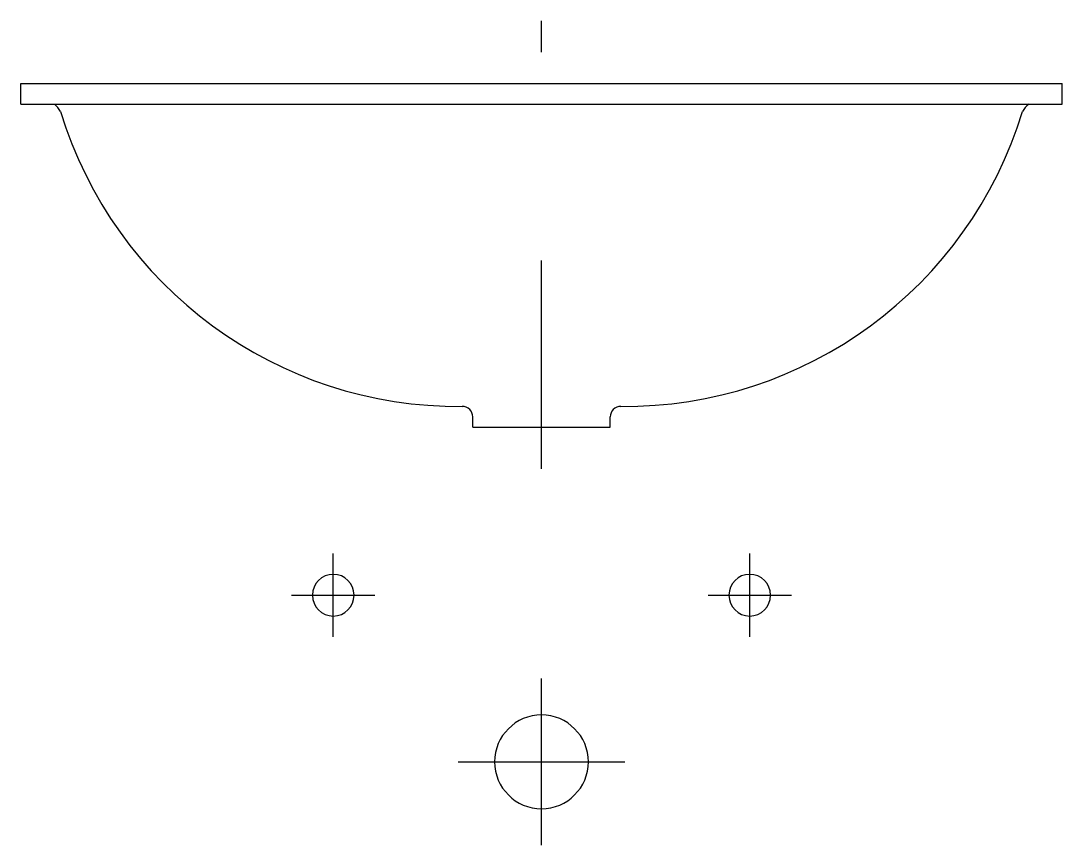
# Model space of a CAD drawing. Extents: x -996.696 to -996.196, y 895.444 to 895.84.
import ezdxf

# ---------------------------------------------------------------- set-up
doc = ezdxf.new("R2010")
doc.units = 0
doc.header["$LTSCALE"] = 0.2
doc.header["$MEASUREMENT"] = 0
doc.linetypes.add('AXES', pattern=[0.54, 0.3, -0.08, 0.08, -0.08])
doc.linetypes.add('CONTINU', pattern=[0])
doc.layers.get('0').update_dxf_attribs({"linetype": 'CONTINUOUS'})
doc.layers.add('DECA_EIXOS', color=5, linetype='AXES')

msp = doc.modelspace()

# ---------------------------------------------------------------- linework, layer by layer
at = {"linetype": 'CONTINU'}
for points in [[(-996.69617, 895.79952), (-996.69617, 895.80952)], [(-996.69617, 895.80952), (-996.19617, 895.80952)], [(-996.19617, 895.79952), (-996.19617, 895.80952)], [(-996.69617, 895.79952), (-996.19617, 895.79952)], [(-996.47917, 895.64452), (-996.47917, 895.64942)], [(-996.41317, 895.64452), (-996.41317, 895.64942)], [(-996.47917, 895.64452), (-996.41317, 895.64452)]]:
    msp.add_lwpolyline(points, dxfattribs=at)
for points in [[(-996.67712, 895.79598, 0.113737), (-996.68003, 895.79952, 0.113737)], [(-996.67712, 895.79598, 0.332091), (-996.48421, 895.65442)], [(-996.40813, 895.65442, 0.332091), (-996.21521, 895.79598)], [(-996.21219, 895.79952, 0.14017), (-996.21521, 895.79598)], [(-996.47917, 895.64942, 0.416612), (-996.48421, 895.65442)], [(-996.40813, 895.65442, 0.416917), (-996.41317, 895.64942)], [(-996.54617, 895.57383, 1), (-996.54617, 895.55383)], [(-996.54617, 895.55383, 1), (-996.54617, 895.57383)], [(-996.34617, 895.57383, 1), (-996.34617, 895.55383)], [(-996.34617, 895.55383, 1), (-996.34617, 895.57383)], [(-996.44617, 895.50633, 1), (-996.44617, 895.46133)], [(-996.44617, 895.46133, 1), (-996.44617, 895.50633)]]:
    msp.add_lwpolyline(points, format="xyb", dxfattribs=at)
at = {"layer": 'DECA_EIXOS'}
for points in [[(-996.44617, 895.62452), (-996.44617, 895.83952)], [(-996.54617, 895.56383), (-996.54617, 895.58383)], [(-996.34617, 895.54383), (-996.34617, 895.58383)], [(-996.56617, 895.56383), (-996.52617, 895.56383)], [(-996.54617, 895.54383), (-996.54617, 895.56383)], [(-996.36617, 895.56383), (-996.32617, 895.56383)], [(-996.44617, 895.44383), (-996.44617, 895.52383)], [(-996.48617, 895.48383), (-996.40617, 895.48383)]]:
    msp.add_lwpolyline(points, dxfattribs=at)

doc.saveas('drawing.dxf')
